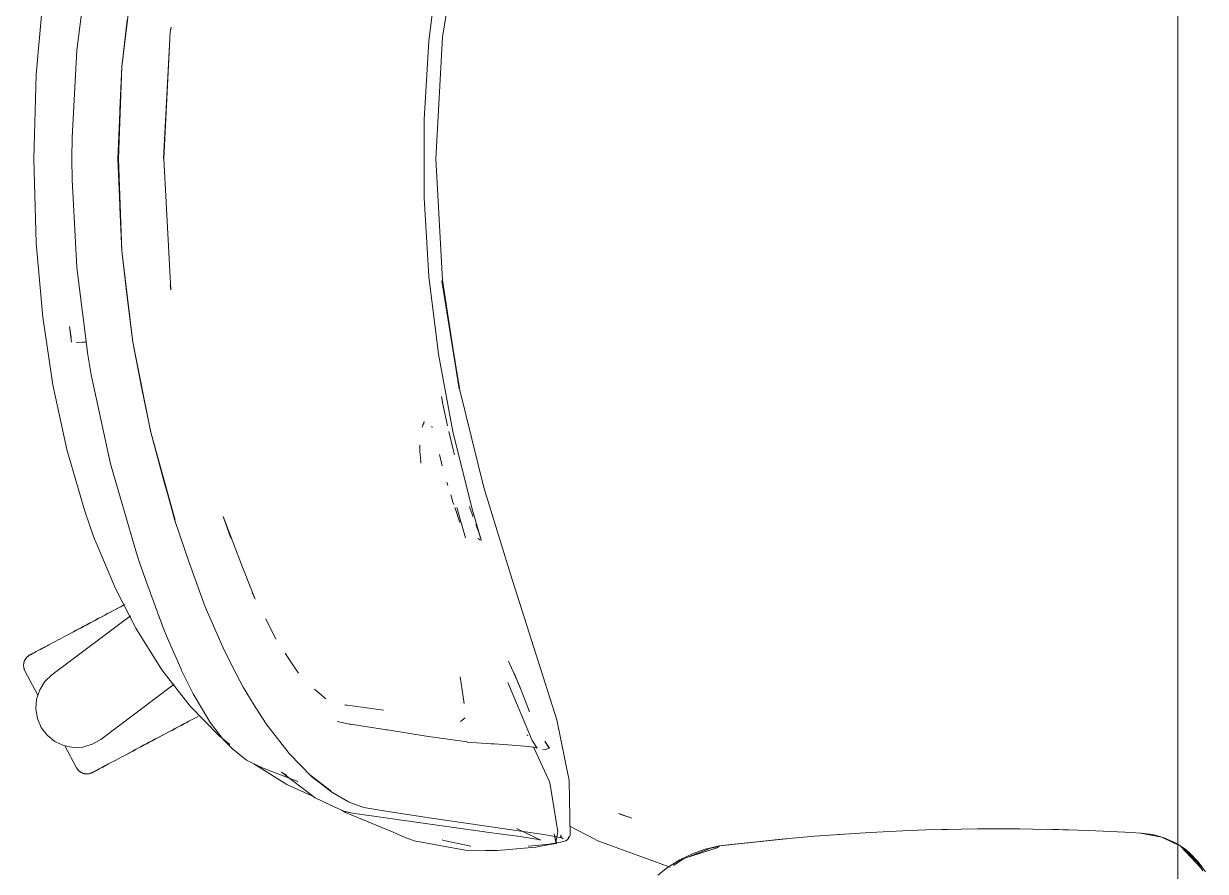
# Model space of a CAD drawing. Header units: millimetres. Extents: x 155927 to 326028, y -36033 to 97293.
# Drawn here: x 202404.6 to 202812.7, y 12605.2 to 12898.1 of the extents above; entities that cross this region are included whole.
import ezdxf

# ---------------------------------------------------------------- set-up
doc = ezdxf.new("R2010")
doc.units = ezdxf.units.MM
doc.header["$MEASUREMENT"] = 0
doc.layers.add('G-IMPT', color=8, linetype='CONTINUOUS', lineweight=9)
doc.layers.add('I-FURN', color=8, linetype='CONTINUOUS', lineweight=9)

msp = doc.modelspace()

# ---------------------------------------------------------------- linework, layer by layer
at = {"layer": 'G-IMPT'}
for p, q in [((202555.29, 12931.28), (202549.3, 12893.36)), ((202422.98, 12888.89), (202426.8, 12919.06)), ((202547.9, 12918.93), (202544.6, 12892.01)), ((202438.51, 12883.19), (202442.33, 12914.79)), ((202438.55, 12883.15), (202442.33, 12914.71)), ((202411.25, 12906.09), (202408.98, 12880.52)), ((202438.55, 12883.15), (202440.39, 12899.23)), ((202455.27, 12895.11), (202455.53, 12896.88)), ((202455.27, 12895.11), (202455.51, 12896.41)), ((202455.55, 12896.66), (202455.51, 12896.41)), ((202452.95, 12851.38), (202455.27, 12895.11)), ((202453, 12851.38), (202455.27, 12895.11)), ((202542.95, 12864.94), (202544.6, 12892.01)), ((202549.3, 12893.36), (202546.94, 12851.38)), ((202421.37, 12858.69), (202422.98, 12888.89)), ((202408.98, 12880.52), (202408.14, 12851.38)), ((202438.51, 12883.19), (202437.18, 12851.38)), ((202438.55, 12883.15), (202437.4, 12851.38)), ((202437.87, 12868.26), (202438.55, 12883.15)), ((202437.87, 12868.26), (202437.4, 12851.38)), ((202542.95, 12864.94), (202542.95, 12837.82)), ((202421.37, 12858.69), (202421.27, 12851.38)), ((202408.14, 12851.38), (202408.98, 12822.24)), ((202421.37, 12844.07), (202421.27, 12851.38)), ((202437.18, 12851.38), (202438.51, 12819.56)), ((202438.55, 12819.6), (202437.4, 12851.38)), ((202437.87, 12834.49), (202437.4, 12851.38)), ((202453, 12851.38), (202455.5, 12806.04)), ((202549.3, 12809.39), (202546.94, 12851.38)), ((202421.37, 12844.07), (202422.98, 12813.86)), ((202542.95, 12837.82), (202544.6, 12810.75)), ((202438.55, 12819.6), (202437.87, 12834.49)), ((202408.98, 12822.24), (202411.25, 12796.67)), ((202438.51, 12819.56), (202442.33, 12787.97)), ((202440.39, 12803.52), (202438.55, 12819.6)), ((202438.55, 12819.6), (202442.33, 12788.05)), ((202422.98, 12813.86), (202426.8, 12783.69)), ((202547.9, 12783.83), (202544.6, 12810.75)), ((202455.5, 12806.04), (202455.27, 12807.65)), ((202455.27, 12807.65), (202455.51, 12806.35)), ((202455.55, 12806.1), (202455.51, 12806.35)), ((202555.29, 12771.48), (202549.03, 12809.22)), ((202549.03, 12809.22), (202555.03, 12771.85)), ((202549.3, 12809.39), (202555.03, 12771.85)), ((202440.39, 12803.52), (202442.33, 12788.05)), ((202411.25, 12796.67), (202414.74, 12773.25)), ((202421.15, 12787.96), (202420.5, 12793.38)), ((202421.07, 12789.61), (202420.5, 12793.38)), ((202422.91, 12787.93), (202425, 12788.01)), ((202422.91, 12787.93), (202423.02, 12787.93)), ((202426.25, 12788.05), (202425, 12788.01)), ((202442.33, 12788.05), (202445.43, 12771.94)), ((202442.33, 12788.05), (202448.55, 12756.8)), ((202448.55, 12756.8), (202442.33, 12787.97)), ((202426.8, 12783.69), (202427.98, 12776.77)), ((202552.83, 12757.16), (202547.9, 12783.83)), ((202427.98, 12776.77), (202434.65, 12745.98)), ((202419.55, 12750.88), (202414.74, 12773.25)), ((202448.5, 12756.92), (202445.43, 12771.94)), ((202563.61, 12737.79), (202555.29, 12771.48)), ((202548.88, 12769.2), (202549.35, 12766.57)), ((202549.35, 12766.57), (202551.06, 12759.15)), ((202542.94, 12760.57), (202542.26, 12758.62)), ((202542.94, 12760.57), (202542.73, 12759.52)), ((202545.61, 12758.97), (202545.75, 12758.55)), ((202453.16, 12739.67), (202448.5, 12756.92)), ((202448.5, 12756.92), (202456.93, 12726.51)), ((202448.5, 12756.92), (202456.89, 12726.42)), ((202551.51, 12757.18), (202553.06, 12750.42)), ((202552.83, 12757.16), (202559.38, 12730.84)), ((202425.73, 12729.64), (202419.55, 12750.88)), ((202541.41, 12752.47), (202541.41, 12751.77)), ((202541.51, 12750.4), (202541.41, 12751.77)), ((202541.51, 12750.4), (202541.78, 12746.7)), ((202549.21, 12745.34), (202548.21, 12749.2)), ((202553.06, 12750.42), (202553.4, 12749.14)), ((202443.59, 12715.15), (202434.65, 12745.98)), ((202541.78, 12746.7), (202541.82, 12746.21)), ((202549.21, 12745.34), (202548.82, 12746.87)), ((202453.16, 12739.67), (202456.93, 12726.51)), ((202551.12, 12738.55), (202550.78, 12739.67)), ((202563.61, 12737.79), (202572.79, 12707.82)), ((202552.89, 12732.76), (202552.11, 12735.26)), ((202428.8, 12720.91), (202425.73, 12729.64)), ((202553.14, 12731.98), (202552.89, 12732.76)), ((202554.29, 12728.55), (202553.52, 12730.85)), ((202554.18, 12730.85), (202557.22, 12720.42)), ((202558.75, 12730.84), (202558.6, 12731.3)), ((202558.75, 12730.84), (202559.48, 12728.62)), ((202559.38, 12730.84), (202562.65, 12719.62)), ((202559.38, 12730.84), (202562.44, 12720.31)), ((202559.38, 12730.84), (202562.49, 12720.02)), ((202461.9, 12711.51), (202456.89, 12726.42)), ((202473.49, 12727.76), (202476.21, 12720.33)), ((202473.49, 12727.76), (202480.2, 12710.31)), ((202554.29, 12728.55), (202554.55, 12727.83)), ((202555.31, 12725.67), (202554.55, 12727.83)), ((202559.77, 12727.82), (202559.48, 12728.62)), ((202560.76, 12725.06), (202561.1, 12724.09)), ((202428.8, 12720.91), (202436.32, 12702.93)), ((202561.1, 12724.09), (202561.5, 12723.02)), ((202561.55, 12720.16), (202562.17, 12719.77)), ((202561.55, 12720.16), (202561.77, 12720.01)), ((202562.44, 12720.31), (202562.49, 12720.02)), ((202562.65, 12719.62), (202562.51, 12719.38)), ((202443.59, 12715.15), (202444.79, 12711.55)), ((202447.13, 12704.73), (202444.79, 12711.55)), ((202461.9, 12711.51), (202467.36, 12696.63)), ((202480.2, 12710.31), (202480.86, 12708.59)), ((202480.86, 12708.59), (202484.59, 12699.26)), ((202447.13, 12704.73), (202452.73, 12689.65)), ((202572.79, 12707.82), (202588.78, 12657.58)), ((202436.32, 12702.93), (202443.41, 12689.16)), ((202484.59, 12699.26), (202483.59, 12701.5)), ((202467.36, 12696.63), (202473.53, 12682.4)), ((202491.76, 12685.42), (202488.22, 12692.39)), ((202443.41, 12689.16), (202452.38, 12674.86)), ((202454.21, 12685.97), (202452.73, 12689.65)), ((202458.98, 12675.02), (202454.21, 12685.97)), ((202476.92, 12675.67), (202473.53, 12682.4)), ((202495.29, 12679.95), (202494.9, 12680.53)), ((202498.78, 12674.82), (202495.29, 12679.95)), ((202575.08, 12671.14), (202572.03, 12677.85)), ((202452.38, 12674.86), (202462.19, 12662.26)), ((202458.98, 12675.02), (202459.2, 12674.57)), ((202463.2, 12666.56), (202459.2, 12674.57)), ((202476.92, 12675.67), (202480.49, 12668.88)), ((202498.78, 12674.82), (202499.54, 12673.71)), ((202556.75, 12663.23), (202555.35, 12672.39)), ((202576.1, 12668.56), (202574.08, 12673.68)), ((202576.1, 12668.76), (202574.08, 12673.66)), ((202574.08, 12673.66), (202576.1, 12668.56)), ((202484.26, 12662.65), (202480.49, 12668.88)), ((202505.06, 12668.18), (202508.97, 12664.85)), ((202580.24, 12650.42), (202571.8, 12670.4)), ((202576.1, 12668.76), (202579.35, 12660.29)), ((202463.2, 12666.56), (202463.5, 12665.96)), ((202463.5, 12665.96), (202468.24, 12657.97)), ((202556.75, 12663.23), (202556.7, 12663.58)), ((202472.15, 12651.97), (202462.19, 12662.26)), ((202484.26, 12662.65), (202488.14, 12656.56)), ((202528.91, 12660.9), (202515.56, 12662.68)), ((202515.56, 12662.68), (202516.03, 12662.54)), ((202469.1, 12656.68), (202468.24, 12657.97)), ((202473.82, 12650.55), (202469.1, 12656.68)), ((202488.14, 12656.56), (202488.31, 12656.3)), ((202496.33, 12645.86), (202488.31, 12656.3)), ((202512.87, 12656.98), (202515.04, 12656.52)), ((202515.04, 12656.52), (202517.02, 12656.1)), ((202517.49, 12656.03), (202517.02, 12656.1)), ((202529.21, 12654.22), (202517.49, 12656.03)), ((202557.1, 12658.28), (202555.46, 12657)), ((202592.97, 12636.62), (202588.78, 12657.58)), ((202472.15, 12651.97), (202475.82, 12648.97)), ((202529.21, 12654.22), (202529.82, 12654.13)), ((202530.33, 12654.05), (202529.82, 12654.13)), ((202543.69, 12651.94), (202530.33, 12654.05)), ((202543.69, 12651.94), (202557.76, 12649.9)), ((202578.78, 12652.14), (202578.35, 12652.41)), ((202476.71, 12647.52), (202473.82, 12650.55)), ((202481.58, 12643.66), (202476.71, 12647.52)), ((202557.84, 12649.89), (202557.76, 12649.9)), ((202557.84, 12649.89), (202566.08, 12649.28)), ((202566.08, 12649.28), (202567.07, 12649.2)), ((202567.07, 12649.2), (202574.93, 12648.64)), ((202574.93, 12648.64), (202578.8, 12648.35)), ((202578.88, 12648.34), (202578.8, 12648.35)), ((202578.88, 12648.34), (202581.26, 12648.04)), ((202582, 12647.75), (202580.24, 12650.42)), ((202586.34, 12635.92), (202580.73, 12648.27)), ((202581.28, 12648.04), (202581.26, 12648.04)), ((202581.28, 12648.04), (202582, 12647.75)), ((202583.91, 12647.28), (202585.27, 12647.45)), ((202586.2, 12647.75), (202584.61, 12650.21)), ((202584.61, 12650.21), (202586.14, 12647.73)), ((202586.14, 12647.73), (202584.65, 12650.2)), ((202585.27, 12647.45), (202586.14, 12647.73)), ((202586.2, 12647.75), (202586.14, 12647.73)), ((202481.58, 12643.66), (202482.71, 12643.04)), ((202482.71, 12643.04), (202485.15, 12641.87)), ((202496.33, 12645.86), (202504.06, 12637.96)), ((202495.52, 12635.23), (202484.07, 12642.35)), ((202485.15, 12641.87), (202487.38, 12640.8)), ((202499.28, 12636.29), (202487.38, 12640.8)), ((202493.63, 12639.52), (202495.47, 12638.47)), ((202493.63, 12639.52), (202505.33, 12630.58)), ((202504.14, 12631.25), (202495.52, 12635.23)), ((202503.86, 12638.27), (202510.81, 12632.87)), ((202503.86, 12638.27), (202507.43, 12635.46)), ((202511.03, 12632.54), (202504.06, 12637.96)), ((202510.81, 12632.87), (202507.43, 12635.46)), ((202586.34, 12635.92), (202589.06, 12618.87)), ((202592.97, 12636.62), (202593.36, 12617.64)), ((202511.03, 12632.54), (202516.87, 12629.26)), ((202511.85, 12627.54), (202505.33, 12630.58)), ((202511.85, 12627.54), (202515.22, 12625.97)), ((202516.87, 12629.26), (202517.29, 12629.04)), ((202522.08, 12627.29), (202517.29, 12629.04)), ((202522.08, 12627.29), (202529.75, 12625.99)), ((202514.61, 12626.26), (202515.78, 12625.49)), ((202518.21, 12625.33), (202515.22, 12625.97)), ((202515.78, 12625.49), (202532.23, 12618.69)), ((202565.43, 12618.65), (202518.21, 12625.33)), ((202545.52, 12623.6), (202529.75, 12625.99)), ((202576.39, 12619.04), (202545.52, 12623.6)), ((202610.23, 12625.16), (202614.7, 12623.53)), ((202610.23, 12625.16), (202610.82, 12624.9)), ((202614.7, 12623.53), (202610.82, 12624.9)), ((202532.23, 12618.69), (202535.59, 12617.3)), ((202565.43, 12618.65), (202576.09, 12617.21)), ((202583.27, 12616.02), (202574.87, 12620.01)), ((202584.24, 12617.93), (202576.39, 12619.04)), ((202588.37, 12615.29), (202589.06, 12618.87)), ((202593.29, 12620.82), (202601.19, 12616.68)), ((202688.09, 12618.09), (202696.96, 12618.65)), ((202708.27, 12619.19), (202696.96, 12618.65)), ((202708.27, 12619.19), (202716.15, 12619.49)), ((202728.46, 12619.78), (202716.15, 12619.49)), ((202720.02, 12619.57), (202721.68, 12619.65)), ((202721.68, 12619.65), (202723.76, 12619.65)), ((202728.46, 12619.78), (202733.93, 12619.86)), ((202748.64, 12619.86), (202733.93, 12619.86)), ((202753.15, 12619.81), (202748.64, 12619.86)), ((202753.15, 12619.81), (202768.82, 12619.43)), ((202759.88, 12619.63), (202762.1, 12619.63)), ((202765.42, 12619.49), (202762.1, 12619.63)), ((202768.82, 12619.43), (202772.37, 12619.31)), ((202784.93, 12618.69), (202772.37, 12619.31)), ((202784.93, 12618.69), (202790.59, 12618.41)), ((202539.45, 12615.71), (202535.59, 12617.3)), ((202557.15, 12612.47), (202539.45, 12615.71)), ((202549.71, 12615.92), (202549.13, 12616.07)), ((202559.01, 12613.88), (202549.71, 12615.92)), ((202577.39, 12617), (202576.09, 12617.21)), ((202577.39, 12617), (202582.41, 12616.16)), ((202586.08, 12614.62), (202581.4, 12614.1)), ((202583.27, 12616.02), (202582.41, 12616.16)), ((202590.51, 12616.82), (202584.24, 12617.93)), ((202586.7, 12614.7), (202586.08, 12614.62)), ((202586.29, 12614.44), (202588.61, 12614.88)), ((202586.7, 12614.7), (202589.98, 12615.23)), ((202587.88, 12618.16), (202588.37, 12615.29)), ((202587.88, 12618.16), (202588.61, 12614.88)), ((202589.89, 12616.99), (202590.51, 12616.82)), ((202589.89, 12616.99), (202590.99, 12616.43)), ((202591.84, 12615.78), (202589.98, 12615.23)), ((202590.09, 12617.87), (202590.16, 12617.37)), ((202590.49, 12616.83), (202590.16, 12617.37)), ((202590.49, 12616.83), (202590.99, 12616.43)), ((202591.84, 12615.78), (202592.38, 12616.1)), ((202592.38, 12616.1), (202592.75, 12616.6)), ((202593.36, 12617.64), (202592.75, 12616.6)), ((202592.88, 12617.22), (202592.75, 12616.6)), ((202592.75, 12616.6), (202592.77, 12616.67)), ((202592.88, 12617.22), (202592.77, 12616.67)), ((202601.19, 12616.68), (202602.95, 12615.76)), ((202608.93, 12613.57), (202602.95, 12615.76)), ((202644.97, 12614.03), (202667.93, 12616.48)), ((202644.97, 12614.03), (202666.41, 12616.38)), ((202667.93, 12616.48), (202647.79, 12614.36)), ((202666.41, 12616.38), (202677.8, 12617.36)), ((202688.09, 12618.09), (202677.8, 12617.36)), ((202686.05, 12617.96), (202684.63, 12617.82)), ((202686.05, 12617.96), (202687.95, 12618.05)), ((202797.71, 12617.04), (202790.37, 12618.41)), ((202790.59, 12618.41), (202794.6, 12617.91)), ((202794.6, 12617.91), (202798.55, 12616.84)), ((202801.97, 12614.94), (202797.71, 12617.04)), ((202802.88, 12614.86), (202798.55, 12616.84)), ((202801.97, 12614.94), (202803.24, 12614.31)), ((202803.24, 12614.61), (202806.1, 12612.65)), ((202557.15, 12612.47), (202564.12, 12612.44)), ((202564.12, 12612.44), (202568.28, 12612.44)), ((202572.24, 12612.78), (202568.28, 12612.44)), ((202581.57, 12613.59), (202572.24, 12612.78)), ((202581.4, 12614.1), (202578.81, 12613.89)), ((202581.57, 12613.59), (202582.04, 12613.63)), ((202582.04, 12613.63), (202586.29, 12614.44)), ((202627.87, 12606.62), (202608.93, 12613.57)), ((202631.3, 12609.23), (202635.88, 12611.42)), ((202632.62, 12609.63), (202644.47, 12613.44)), ((202632.62, 12609.63), (202635.33, 12610.53)), ((202641.84, 12613.23), (202633.66, 12610.03)), ((202635.33, 12610.53), (202644.47, 12613.44)), ((202635.88, 12611.42), (202640.01, 12612.87)), ((202644.97, 12614.03), (202640.01, 12612.87)), ((202644.89, 12613.81), (202641.84, 12613.23)), ((202644.97, 12614.03), (202647.79, 12614.36)), ((202804.21, 12613.83), (202806.62, 12611.6)), ((202811.11, 12606.44), (202804.21, 12613.83)), ((202809.92, 12608.53), (202804.21, 12613.83)), ((202807.42, 12611.52), (202806.1, 12612.65)), ((202809.2, 12608.63), (202806.62, 12611.6)), ((202807.42, 12611.52), (202810.29, 12608.47)), ((202623.66, 12603.88), (202626.97, 12606.5)), ((202631.3, 12609.23), (202626.97, 12606.5)), ((202632.62, 12609.63), (202629.04, 12607.21)), ((202811.11, 12606.44), (202809.83, 12607.91)), ((202811.8, 12605.38), (202809.92, 12608.53)), ((202810.29, 12608.47), (202812.73, 12605.02))]:
    msp.add_line(p, q, dxfattribs=at)
at = {"layer": 'I-FURN'}
for p, q in [((202803.24, 13493.61), (202803.24, 12093.61)), ((202803.24, 12093.61), (202803.24, 13493.61)), ((202437.16, 12696.11), (202436.18, 12695.58)), ((202436.63, 12695.83), (202437.62, 12696.35)), ((202438.14, 12696.63), (202437.16, 12696.11)), ((202437.62, 12696.35), (202438.59, 12696.87)), ((202439.11, 12697.15), (202438.14, 12696.63)), ((202438.59, 12696.87), (202439.55, 12697.38)), ((202414.41, 12673.13), (202441.48, 12693.52)), ((202428.63, 12691.57), (202429.63, 12692.1)), ((202430.17, 12692.39), (202429.16, 12691.86)), ((202429.63, 12692.1), (202430.63, 12692.63)), ((202431.17, 12692.92), (202430.17, 12692.39)), ((202430.63, 12692.63), (202431.63, 12693.17)), ((202432.18, 12693.46), (202431.17, 12692.92)), ((202431.63, 12693.17), (202432.64, 12693.7)), ((202433.18, 12693.99), (202432.18, 12693.46)), ((202432.64, 12693.7), (202433.64, 12694.24)), ((202434.18, 12694.53), (202433.18, 12693.99)), ((202433.64, 12694.24), (202434.64, 12694.77)), ((202435.18, 12695.06), (202434.18, 12694.53)), ((202434.64, 12694.77), (202435.64, 12695.3)), ((202436.18, 12695.58), (202435.18, 12695.06)), ((202435.64, 12695.3), (202436.63, 12695.83)), ((202420.95, 12687.49), (202421.87, 12687.98)), ((202422.37, 12688.24), (202421.44, 12687.75)), ((202421.87, 12687.98), (202422.8, 12688.47)), ((202423.3, 12688.74), (202422.37, 12688.24)), ((202422.8, 12688.47), (202423.74, 12688.97)), ((202424.25, 12689.25), (202423.3, 12688.74)), ((202423.74, 12688.97), (202424.7, 12689.48)), ((202425.22, 12689.76), (202424.25, 12689.25)), ((202424.7, 12689.48), (202425.67, 12690)), ((202426.19, 12690.28), (202425.22, 12689.76)), ((202425.67, 12690), (202426.64, 12690.52)), ((202427.18, 12690.8), (202426.19, 12690.28)), ((202426.64, 12690.52), (202427.63, 12691.04)), ((202428.17, 12691.33), (202427.18, 12690.8)), ((202427.63, 12691.04), (202428.63, 12691.57)), ((202429.16, 12691.86), (202428.17, 12691.33)), ((202414.78, 12684.21), (202414.06, 12683.83)), ((202415.53, 12684.61), (202414.78, 12684.21)), ((202416.31, 12685.02), (202415.53, 12684.61)), ((202417.11, 12685.45), (202416.31, 12685.02)), ((202417.94, 12685.89), (202417.11, 12685.45)), ((202418.78, 12686.34), (202417.94, 12685.89)), ((202419.65, 12686.8), (202418.78, 12686.34)), ((202420.54, 12687.27), (202419.65, 12686.8)), ((202421.44, 12687.75), (202420.54, 12687.27)), ((202406.32, 12679.67), (202406.45, 12679.76)), ((202406.45, 12679.76), (202406.59, 12679.85)), ((202406.59, 12679.85), (202406.73, 12679.93)), ((202406.73, 12679.93), (202406.77, 12679.95)), ((202406.81, 12679.97), (202406.77, 12679.95)), ((202406.77, 12679.95), (202406.79, 12679.96)), ((202406.77, 12679.95), (202406.77, 12679.95)), ((202406.79, 12679.96), (202406.85, 12679.99)), ((202406.9, 12680.02), (202406.81, 12679.97)), ((202406.85, 12679.99), (202406.95, 12680.04)), ((202407.02, 12680.08), (202406.9, 12680.02)), ((202406.95, 12680.04), (202407.09, 12680.12)), ((202407.18, 12680.17), (202407.02, 12680.08)), ((202407.09, 12680.12), (202407.27, 12680.21)), ((202407.38, 12680.27), (202407.18, 12680.17)), ((202407.27, 12680.21), (202407.49, 12680.33)), ((202407.62, 12680.4), (202407.38, 12680.27)), ((202407.49, 12680.33), (202407.75, 12680.47)), ((202407.9, 12680.55), (202407.62, 12680.4)), ((202407.75, 12680.47), (202408.04, 12680.63)), ((202408.22, 12680.72), (202407.9, 12680.55)), ((202408.04, 12680.63), (202408.38, 12680.8)), ((202408.58, 12680.91), (202408.22, 12680.72)), ((202408.38, 12680.8), (202408.75, 12681)), ((202408.97, 12681.12), (202408.58, 12680.91)), ((202408.75, 12681), (202409.16, 12681.22)), ((202409.4, 12681.35), (202408.97, 12681.12)), ((202409.16, 12681.22), (202409.61, 12681.46)), ((202409.86, 12681.59), (202409.4, 12681.35)), ((202409.61, 12681.46), (202410.09, 12681.71)), ((202410.36, 12681.86), (202409.86, 12681.59)), ((202410.09, 12681.71), (202410.61, 12681.99)), ((202410.9, 12682.15), (202410.36, 12681.86)), ((202410.61, 12681.99), (202411.16, 12682.28)), ((202411.47, 12682.45), (202410.9, 12682.15)), ((202411.16, 12682.28), (202411.74, 12682.59)), ((202412.07, 12682.77), (202411.47, 12682.45)), ((202412.7, 12683.1), (202412.07, 12682.77)), ((202413.37, 12683.46), (202412.7, 12683.1)), ((202414.06, 12683.83), (202413.37, 12683.46)), ((202404.63, 12676.52), (202404.64, 12676.68)), ((202404.63, 12676.35), (202404.63, 12676.52)), ((202404.63, 12676.19), (202404.63, 12676.35)), ((202404.64, 12676.03), (202404.63, 12676.19)), ((202404.64, 12676.68), (202404.65, 12676.84)), ((202404.66, 12675.87), (202404.64, 12676.03)), ((202404.65, 12676.84), (202404.67, 12677)), ((202404.69, 12675.71), (202404.66, 12675.87)), ((202404.67, 12677), (202404.7, 12677.16)), ((202404.72, 12675.55), (202404.69, 12675.71)), ((202404.7, 12677.16), (202404.74, 12677.31)), ((202404.74, 12677.31), (202404.78, 12677.47)), ((202404.78, 12677.47), (202404.82, 12677.62)), ((202404.82, 12677.62), (202404.87, 12677.78)), ((202404.87, 12677.78), (202404.93, 12677.93)), ((202404.93, 12677.93), (202405, 12678.07)), ((202405, 12678.07), (202405.07, 12678.22)), ((202405.07, 12678.22), (202405.14, 12678.36)), ((202405.14, 12678.36), (202405.23, 12678.5)), ((202405.23, 12678.5), (202405.31, 12678.64)), ((202405.31, 12678.64), (202405.41, 12678.77)), ((202405.41, 12678.77), (202405.5, 12678.9)), ((202405.5, 12678.9), (202405.61, 12679.02)), ((202405.61, 12679.02), (202405.71, 12679.14)), ((202405.71, 12679.14), (202405.83, 12679.26)), ((202405.83, 12679.26), (202405.94, 12679.37)), ((202405.94, 12679.37), (202406.06, 12679.47)), ((202406.06, 12679.47), (202406.19, 12679.57)), ((202406.19, 12679.57), (202406.32, 12679.67)), ((202404.75, 12675.4), (202404.72, 12675.55)), ((202404.8, 12675.24), (202404.75, 12675.4)), ((202404.84, 12675.09), (202404.8, 12675.24)), ((202404.9, 12674.94), (202404.84, 12675.09)), ((202404.96, 12674.79), (202404.9, 12674.94)), ((202405.03, 12674.64), (202404.96, 12674.79)), ((202405.1, 12674.5), (202405.03, 12674.64)), ((202405.1, 12674.5), (202409.57, 12666.09)), ((202411.98, 12670.79), (202414.41, 12673.13)), ((202409.12, 12664.73), (202410.19, 12667.93)), ((202410.19, 12667.93), (202411.98, 12670.79)), ((202456.57, 12669.85), (202431.26, 12650.78)), ((202408.85, 12661.37), (202409.12, 12664.73)), ((202409.4, 12658.04), (202408.85, 12661.37)), ((202410.73, 12654.94), (202409.4, 12658.04)), ((202458.76, 12655.49), (202457.77, 12654.97)), ((202458.23, 12655.21), (202459.21, 12655.73)), ((202459.74, 12656.01), (202458.76, 12655.49)), ((202459.21, 12655.73), (202460.19, 12656.25)), ((202460.71, 12656.53), (202459.74, 12656.01)), ((202460.19, 12656.25), (202461.15, 12656.76)), ((202461.66, 12657.04), (202460.71, 12656.53)), ((202461.15, 12656.76), (202462.1, 12657.27)), ((202462.61, 12657.54), (202461.66, 12657.04)), ((202462.1, 12657.27), (202463.04, 12657.77)), ((202463.54, 12658.04), (202462.61, 12657.54)), ((202463.04, 12657.77), (202463.96, 12658.26)), ((202464.45, 12658.52), (202463.54, 12658.04)), ((202463.96, 12658.26), (202464.87, 12658.74)), ((202412.76, 12652.25), (202410.73, 12654.94)), ((202415.37, 12650.12), (202412.76, 12652.25)), ((202450.76, 12651.24), (202449.76, 12650.71)), ((202450.22, 12650.95), (202451.22, 12651.49)), ((202451.76, 12651.77), (202450.76, 12651.24)), ((202451.22, 12651.49), (202452.22, 12652.02)), ((202452.77, 12652.31), (202451.76, 12651.77)), ((202452.22, 12652.02), (202453.23, 12652.55)), ((202453.77, 12652.84), (202452.77, 12652.31)), ((202453.23, 12652.55), (202454.23, 12653.09)), ((202454.78, 12653.38), (202453.77, 12652.84)), ((202454.23, 12653.09), (202455.24, 12653.62)), ((202455.78, 12653.91), (202454.78, 12653.38)), ((202455.24, 12653.62), (202456.24, 12654.15)), ((202456.78, 12654.44), (202455.78, 12653.91)), ((202456.24, 12654.15), (202457.24, 12654.68)), ((202457.77, 12654.97), (202456.78, 12654.44)), ((202457.24, 12654.68), (202458.23, 12655.21)), ((202418.42, 12648.67), (202415.37, 12650.12)), ((202421.73, 12648), (202418.42, 12648.67)), ((202418.88, 12648.58), (202422.91, 12641)), ((202425.1, 12648.14), (202421.73, 12648)), ((202428.34, 12649.09), (202425.1, 12648.14)), ((202431.26, 12650.78), (202428.34, 12649.09)), ((202443.04, 12647.14), (202442.13, 12646.65)), ((202442.55, 12646.87), (202443.46, 12647.36)), ((202443.96, 12647.63), (202443.04, 12647.14)), ((202443.46, 12647.36), (202444.39, 12647.85)), ((202444.9, 12648.12), (202443.96, 12647.63)), ((202444.39, 12647.85), (202445.34, 12648.36)), ((202445.85, 12648.63), (202444.9, 12648.12)), ((202445.34, 12648.36), (202446.29, 12648.87)), ((202446.81, 12649.14), (202445.85, 12648.63)), ((202446.29, 12648.87), (202447.26, 12649.38)), ((202447.79, 12649.66), (202446.81, 12649.14)), ((202447.26, 12649.38), (202448.24, 12649.9)), ((202448.77, 12650.18), (202447.79, 12649.66)), ((202448.24, 12649.9), (202449.23, 12650.43)), ((202449.76, 12650.71), (202448.77, 12650.18)), ((202449.23, 12650.43), (202450.22, 12650.95)), ((202435.28, 12643.01), (202435.99, 12643.39)), ((202435.99, 12643.39), (202436.72, 12643.78)), ((202436.72, 12643.78), (202437.48, 12644.18)), ((202437.48, 12644.18), (202438.27, 12644.6)), ((202438.27, 12644.6), (202439.08, 12645.03)), ((202439.08, 12645.03), (202439.92, 12645.48)), ((202440.38, 12645.72), (202439.53, 12645.27)), ((202439.92, 12645.48), (202440.77, 12645.93)), ((202441.25, 12646.18), (202440.38, 12645.72)), ((202440.77, 12645.93), (202441.65, 12646.4)), ((202442.13, 12646.65), (202441.25, 12646.18)), ((202441.65, 12646.4), (202442.55, 12646.87)), ((202422.93, 12640.96), (202422.91, 12641)), ((202423.01, 12640.82), (202422.93, 12640.96)), ((202423.1, 12640.68), (202423.01, 12640.82)), ((202423.19, 12640.55), (202423.1, 12640.68)), ((202423.29, 12640.42), (202423.19, 12640.55)), ((202423.39, 12640.3), (202423.29, 12640.42)), ((202423.49, 12640.17), (202423.39, 12640.3)), ((202423.6, 12640.06), (202423.49, 12640.17)), ((202423.72, 12639.95), (202423.6, 12640.06)), ((202423.84, 12639.84), (202423.72, 12639.95)), ((202423.96, 12639.73), (202423.84, 12639.84)), ((202424.09, 12639.64), (202423.96, 12639.73)), ((202424.22, 12639.54), (202424.09, 12639.64)), ((202424.36, 12639.46), (202424.22, 12639.54)), ((202424.5, 12639.38), (202424.36, 12639.46)), ((202424.64, 12639.3), (202424.5, 12639.38)), ((202424.79, 12639.23), (202424.64, 12639.3)), ((202424.93, 12639.16), (202424.79, 12639.23)), ((202425.08, 12639.11), (202424.93, 12639.16)), ((202425.24, 12639.05), (202425.08, 12639.11)), ((202425.39, 12639.01), (202425.24, 12639.05)), ((202425.55, 12638.97), (202425.39, 12639.01)), ((202425.7, 12638.93), (202425.55, 12638.97)), ((202427.31, 12638.95), (202427.15, 12638.92)), ((202427.46, 12638.98), (202427.31, 12638.95)), ((202427.62, 12639.03), (202427.46, 12638.98)), ((202427.77, 12639.08), (202427.62, 12639.03)), ((202427.92, 12639.13), (202427.77, 12639.08)), ((202428.07, 12639.19), (202427.92, 12639.13)), ((202428.22, 12639.26), (202428.07, 12639.19)), ((202428.36, 12639.33), (202428.22, 12639.26)), ((202428.37, 12639.34), (202428.36, 12639.33)), ((202428.36, 12639.33), (202428.38, 12639.34)), ((202428.41, 12639.36), (202428.37, 12639.34)), ((202428.38, 12639.34), (202428.44, 12639.37)), ((202428.49, 12639.4), (202428.41, 12639.36)), ((202428.44, 12639.37), (202428.54, 12639.43)), ((202428.61, 12639.47), (202428.49, 12639.4)), ((202428.54, 12639.43), (202428.68, 12639.5)), ((202428.78, 12639.55), (202428.61, 12639.47)), ((202428.68, 12639.5), (202428.86, 12639.6)), ((202428.98, 12639.66), (202428.78, 12639.55)), ((202428.86, 12639.6), (202429.08, 12639.72)), ((202429.22, 12639.79), (202428.98, 12639.66)), ((202429.08, 12639.72), (202429.34, 12639.85)), ((202429.5, 12639.94), (202429.22, 12639.79)), ((202429.34, 12639.85), (202429.64, 12640.01)), ((202429.82, 12640.1), (202429.5, 12639.94)), ((202429.64, 12640.01), (202429.97, 12640.19)), ((202430.17, 12640.29), (202429.82, 12640.1)), ((202429.97, 12640.19), (202430.35, 12640.39)), ((202430.56, 12640.5), (202430.17, 12640.29)), ((202430.35, 12640.39), (202430.76, 12640.61)), ((202430.99, 12640.73), (202430.56, 12640.5)), ((202430.76, 12640.61), (202431.2, 12640.84)), ((202431.46, 12640.98), (202430.99, 12640.73)), ((202431.2, 12640.84), (202431.69, 12641.1)), ((202431.96, 12641.24), (202431.46, 12640.98)), ((202431.69, 12641.1), (202432.2, 12641.37)), ((202432.5, 12641.53), (202431.96, 12641.24)), ((202432.2, 12641.37), (202432.75, 12641.67)), ((202433.06, 12641.83), (202432.5, 12641.53)), ((202432.75, 12641.67), (202433.34, 12641.98)), ((202433.34, 12641.98), (202433.95, 12642.3)), ((202433.95, 12642.3), (202434.6, 12642.65)), ((202434.6, 12642.65), (202435.28, 12643.01)), ((202425.86, 12638.91), (202425.7, 12638.93)), ((202426.02, 12638.89), (202425.86, 12638.91)), ((202426.18, 12638.87), (202426.02, 12638.89)), ((202426.34, 12638.86), (202426.18, 12638.87)), ((202426.51, 12638.86), (202426.34, 12638.86)), ((202426.67, 12638.86), (202426.51, 12638.86)), ((202426.83, 12638.88), (202426.67, 12638.86)), ((202426.99, 12638.89), (202426.83, 12638.88)), ((202427.15, 12638.92), (202426.99, 12638.89))]:
    msp.add_line(p, q, dxfattribs=at)

doc.saveas('drawing.dxf')
